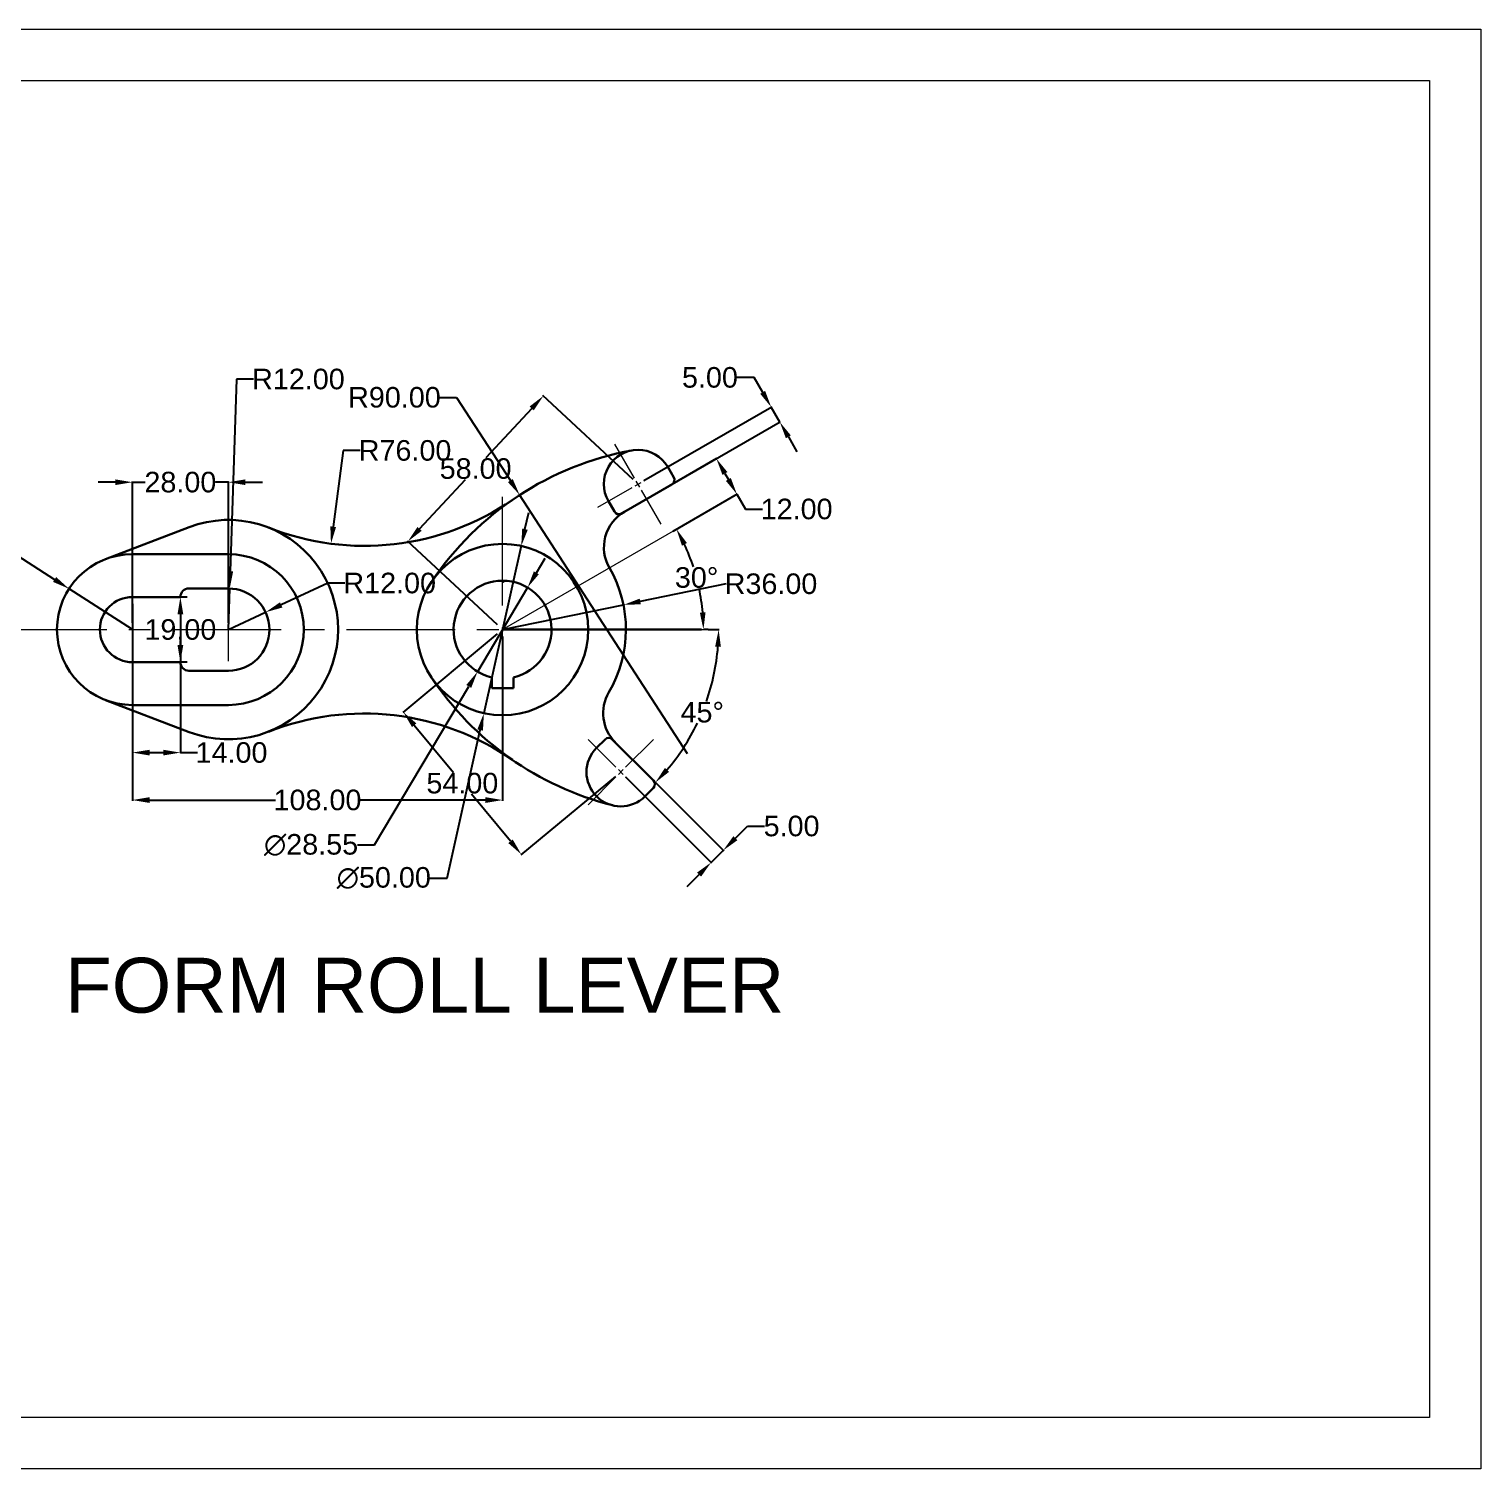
# Model space of a CAD drawing. Header units: millimetres. Extents: x 5975 to 7208, y 1356 to 2227.
# Drawn here: x 6465.3 to 6888.9, y 1356.4 to 1776.4 of the extents above; entities that cross this region are included whole.
import ezdxf

# ---------------------------------------------------------------- set-up
doc = ezdxf.new("R2010")
doc.units = ezdxf.units.MM
doc.linetypes.add('CENTER', pattern=[50.8, 31.75, -6.35, 6.35, -6.35])
doc.linetypes.add('CENTER2', pattern=[28.575, 19.05, -3.175, 3.175, -3.175])
doc.layers.get('0').update_dxf_attribs({"lineweight": 9})
for name, color, linetype, lineweight in [('AM_5', 3, 'Continuous', 25), ('centerline', 80, 'CENTER', 5), ('drawing', 7, 'Continuous', 30)]:
    doc.layers.add(name, color=color, linetype=linetype, lineweight=lineweight)
doc.layers.add('dimension', color=150, linetype='Continuous')
doc.styles.get("Standard").update_dxf_attribs({"font": 'arial.ttf'})
doc.dimstyles.get("Standard").update_dxf_attribs({"dimtxt": 6, "dimasz": 5, "dimexe": 0.18, "dimexo": 2, "dimgap": 0.09, "dimtad": 0, "dimtih": 1, "dimtoh": 1, "dimzin": 0, "dimdsep": 46, "dimtxsty": 'Standard', "dimcen": 0.09, "dimclrt": 2, "dimadec": 0, "dimazin": 0, "dimtfac": 1, "dimtmove": 0, "dimatfit": 3, "dimfxl": 1, "dimtolj": 1, "dimtzin": 0, "dimarcsym": 0})
doc.dimstyles.new('Standard$2', dxfattribs={"dimtxt": 6, "dimasz": 5, "dimexe": 0.18, "dimexo": 2, "dimgap": 0.09, "dimtad": 0, "dimtih": 1, "dimtoh": 1, "dimzin": 0, "dimdsep": 46, "dimtxsty": 'Standard', "dimcen": 0.09, "dimclrt": 2, "dimadec": 0, "dimazin": 0, "dimtfac": 1, "dimtmove": 0, "dimatfit": 3, "dimfxl": 1, "dimtolj": 1, "dimtzin": 0, "dimarcsym": 0})

# ---------------------------------------------------------------- blocks, each defined once
blk = doc.blocks.new('*U21')
at = {"layer": 'centerline', "color": 0, "linetype": 'CENTER2', "transparency": 16777216}
for p, q in [((0, 2), (0, 13.5)), ((-13.5, 0), (-2, 0)), ((2, 0), (13.5, 0)), ((0, -13.5), (0, -2))]:
    blk.add_line(p, q, dxfattribs=at)
at = {"layer": 'centerline', "color": 0, "linetype": 'Continuous', "transparency": 16777216}
for p, q in [((-1, 0), (1, 0)), ((0, -1), (0, 1))]:
    blk.add_line(p, q, dxfattribs=at)
blk = doc.blocks.new('*D22')
at = {"layer": 'Defpoints', "color": 0, "transparency": 16777216}
for p in [(6615.36, 1669.37), (6642.99, 1643.65), (6603.46, 1601.2)]:
    blk.add_point(p, dxfattribs=at)
at = {"layer": 'dimension', "color": 0, "lineweight": -2, "transparency": 16777216}
for p, q in [((6641.52, 1645.01), (6615.23, 1669.49)), ((6611.96, 1665.71), (6598.54, 1651.3)), ((6579.25, 1630.58), (6592.67, 1644.99)), ((6602, 1602.56), (6575.71, 1627.04))]:
    blk.add_line(p, q, dxfattribs=at)
at = {"layer": 'dimension', "color": 0, "transparency": 16777216}
for points in [[(6611.35, 1666.28), (6612.57, 1665.14), (6615.36, 1669.37)], [(6578.64, 1631.15), (6579.86, 1630.01), (6575.84, 1626.92)]]:
    blk.add_solid(points, dxfattribs=at)
at = {"layer": 'dimension', "color": 2, "transparency": 16777216, "insert": (6595.6, 1648.14), "char_height": 6, "attachment_point": 5}
blk.add_mtext('\\A1;58.00', dxfattribs=at)
blk = doc.blocks.new('*U23')
at = {"layer": 'centerline', "color": 0, "linetype": 'CENTER2', "transparency": 16777216}
for p, q in [((0, 2), (0, 13.5)), ((-13.5, 0), (-2, 0)), ((2, 0), (13.5, 0)), ((0, -13.5), (0, -2))]:
    blk.add_line(p, q, dxfattribs=at)
at = {"layer": 'centerline', "color": 0, "linetype": 'Continuous', "transparency": 16777216}
for p, q in [((-1, 0), (1, 0)), ((0, -1), (0, 1))]:
    blk.add_line(p, q, dxfattribs=at)
blk = doc.blocks.new('*D24')
at = {"layer": 'Defpoints', "color": 0, "transparency": 16777216}
for p in [(6495.46, 1601.2), (6603.46, 1601.2), (6603.46, 1551.48)]:
    blk.add_point(p, dxfattribs=at)
at = {"layer": 'dimension', "color": 0, "lineweight": -2, "transparency": 16777216}
for p, q in [((6495.46, 1599.2), (6495.46, 1551.3)), ((6603.46, 1599.2), (6603.46, 1551.3)), ((6500.46, 1551.48), (6537.21, 1551.48)), ((6598.46, 1551.48), (6561.72, 1551.48))]:
    blk.add_line(p, q, dxfattribs=at)
at = {"layer": 'dimension', "color": 0, "transparency": 16777216}
for points in [[(6500.46, 1552.32), (6500.46, 1550.65), (6495.46, 1551.48)], [(6598.46, 1552.32), (6598.46, 1550.65), (6603.46, 1551.48)]]:
    blk.add_solid(points, dxfattribs=at)
at = {"layer": 'dimension', "color": 2, "transparency": 16777216, "insert": (6549.46, 1551.48), "char_height": 6, "attachment_point": 5}
blk.add_mtext('\\A1;108.00', dxfattribs=at)
blk = doc.blocks.new('*D25')
at = {"layer": 'Defpoints', "color": 0, "transparency": 16777216}
for p in [(6523.46, 1644.19), (6495.46, 1601.2), (6523.46, 1601.2)]:
    blk.add_point(p, dxfattribs=at)
at = {"layer": 'dimension', "color": 0, "lineweight": -2, "transparency": 16777216}
for p, q in [((6490.46, 1644.19), (6485.46, 1644.19)), ((6495.46, 1603.2), (6495.46, 1644.37)), ((6495.46, 1644.19), (6499.21, 1644.19)), ((6523.46, 1644.19), (6519.72, 1644.19)), ((6523.46, 1603.2), (6523.46, 1644.37)), ((6528.46, 1644.19), (6533.46, 1644.19))]:
    blk.add_line(p, q, dxfattribs=at)
at = {"layer": 'dimension', "color": 0, "transparency": 16777216}
for points in [[(6490.46, 1645.02), (6490.46, 1643.36), (6495.46, 1644.19)], [(6528.46, 1645.02), (6528.46, 1643.36), (6523.46, 1644.19)]]:
    blk.add_solid(points, dxfattribs=at)
at = {"layer": 'dimension', "color": 2, "transparency": 16777216, "insert": (6509.46, 1644.19), "char_height": 6, "attachment_point": 5}
blk.add_mtext('\\A1;28.00', dxfattribs=at)
blk = doc.blocks.new('*D26')
at = {"layer": 'Defpoints', "color": 0, "transparency": 16777216}
for p in [(6509.46, 1610.7), (6509.46, 1610.7), (6509.46, 1591.7)]:
    blk.add_point(p, dxfattribs=at)
at = {"layer": 'dimension', "color": 0, "lineweight": -2, "transparency": 16777216}
for p, q in [((6511.46, 1610.7), (6509.64, 1610.7)), ((6509.46, 1605.7), (6509.46, 1604.35)), ((6509.46, 1596.7), (6509.46, 1598.05)), ((6511.46, 1591.7), (6509.64, 1591.7))]:
    blk.add_line(p, q, dxfattribs=at)
at = {"layer": 'dimension', "color": 0, "transparency": 16777216}
for points in [[(6508.63, 1605.7), (6510.3, 1605.7), (6509.46, 1610.7)], [(6508.63, 1596.7), (6510.3, 1596.7), (6509.46, 1591.7)]]:
    blk.add_solid(points, dxfattribs=at)
at = {"layer": 'dimension', "color": 2, "transparency": 16777216, "insert": (6509.46, 1601.2), "char_height": 6, "attachment_point": 5}
blk.add_mtext('\\A1;19.00', dxfattribs=at)
blk = doc.blocks.new('*D27')
at = {"layer": 'Defpoints', "color": 0, "transparency": 16777216}
for p in [(6495.46, 1610.7), (6509.46, 1610.7), (6509.46, 1565.32)]:
    blk.add_point(p, dxfattribs=at)
at = {"layer": 'dimension', "color": 0, "lineweight": -2, "transparency": 16777216}
for p, q in [((6495.46, 1608.7), (6495.46, 1565.14)), ((6509.46, 1608.7), (6509.46, 1565.14)), ((6500.46, 1565.32), (6504.46, 1565.32)), ((6509.46, 1565.32), (6514.46, 1565.32))]:
    blk.add_line(p, q, dxfattribs=at)
at = {"layer": 'dimension', "color": 0, "transparency": 16777216}
for points in [[(6500.46, 1566.15), (6500.46, 1564.49), (6495.46, 1565.32)], [(6504.46, 1566.15), (6504.46, 1564.49), (6509.46, 1565.32)]]:
    blk.add_solid(points, dxfattribs=at)
at = {"layer": 'dimension', "color": 2, "transparency": 16777216, "insert": (6524.38, 1565.32), "char_height": 6, "attachment_point": 5}
blk.add_mtext('\\A1;14.00', dxfattribs=at)
blk = doc.blocks.new('*D28')
at = {"layer": 'Defpoints', "color": 0, "transparency": 16777216}
for p in [(6603.46, 1601.2), (6637.95, 1559.64), (6608.97, 1535.6)]:
    blk.add_point(p, dxfattribs=at)
at = {"layer": 'dimension', "color": 0, "lineweight": -2, "transparency": 16777216}
for p, q in [((6601.92, 1599.92), (6574.35, 1577.04)), ((6577.68, 1573.31), (6589.12, 1559.53)), ((6636.41, 1558.37), (6608.84, 1535.49)), ((6605.78, 1539.45), (6594.35, 1553.22))]:
    blk.add_line(p, q, dxfattribs=at)
at = {"layer": 'dimension', "color": 0, "transparency": 16777216}
for points in [[(6578.32, 1573.84), (6577.04, 1572.78), (6574.49, 1577.16)], [(6606.42, 1539.98), (6605.14, 1538.92), (6608.97, 1535.6)]]:
    blk.add_solid(points, dxfattribs=at)
at = {"layer": 'dimension', "color": 2, "transparency": 16777216, "insert": (6591.73, 1556.38), "char_height": 6, "attachment_point": 5}
blk.add_mtext('\\A1;54.00', dxfattribs=at)
blk = doc.blocks.new('*D29')
at = {"layer": 'Defpoints', "color": 0, "transparency": 16777216}
for p in [(6681.85, 1666.08), (6642.99, 1643.65), (6645.49, 1639.32)]:
    blk.add_point(p, dxfattribs=at)
at = {"layer": 'dimension', "color": 0, "lineweight": -2, "transparency": 16777216}
for p, q in [((6676.85, 1674.74), (6671.85, 1674.74)), ((6679.35, 1670.41), (6676.85, 1674.74)), ((6644.72, 1644.65), (6682, 1666.17)), ((6684.35, 1661.75), (6681.85, 1666.08)), ((6647.22, 1640.32), (6684.5, 1661.84)), ((6686.85, 1657.42), (6689.35, 1653.09))]:
    blk.add_line(p, q, dxfattribs=at)
at = {"layer": 'dimension', "color": 0, "transparency": 16777216}
for points in [[(6680.07, 1670.83), (6678.62, 1670), (6681.85, 1666.08)], [(6687.57, 1657.84), (6686.12, 1657.01), (6684.35, 1661.75)]]:
    blk.add_solid(points, dxfattribs=at)
at = {"layer": 'dimension', "color": 2, "transparency": 16777216, "insert": (6663.97, 1674.74), "char_height": 6, "attachment_point": 5}
blk.add_mtext('\\A1;5.00', dxfattribs=at)
blk = doc.blocks.new('*D30')
at = {"layer": 'Defpoints', "color": 0, "transparency": 16777216}
for p in [(6641.48, 1563.18), (6637.95, 1559.64), (6667.85, 1536.81)]:
    blk.add_point(p, dxfattribs=at)
at = {"layer": 'dimension', "color": 0, "lineweight": -2, "transparency": 16777216}
for p, q in [((6642.9, 1561.76), (6667.98, 1536.68)), ((6639.36, 1558.23), (6664.44, 1533.15)), ((6671.39, 1540.35), (6674.92, 1543.88)), ((6674.92, 1543.88), (6679.92, 1543.88)), ((6664.31, 1533.28), (6667.85, 1536.81)), ((6660.78, 1529.74), (6657.24, 1526.21))]:
    blk.add_line(p, q, dxfattribs=at)
at = {"layer": 'dimension', "color": 0, "transparency": 16777216}
for points in [[(6670.8, 1540.94), (6671.97, 1539.76), (6667.85, 1536.81)], [(6660.19, 1530.33), (6661.37, 1529.15), (6664.31, 1533.28)]]:
    blk.add_solid(points, dxfattribs=at)
at = {"layer": 'dimension', "color": 2, "transparency": 16777216, "insert": (6687.79, 1543.88), "char_height": 6, "attachment_point": 5}
blk.add_mtext('\\A1;5.00', dxfattribs=at)
blk = doc.blocks.new('*D31')
at = {"layer": 'AM_5', "color": 0, "lineweight": -2, "transparency": 16777216}
for p, q in [((6663.46, 1601.2), (6666.69, 1601.2)), ((6648.91, 1555.75), (6648.17, 1556.49))]:
    blk.add_line(p, q, dxfattribs=at)
for start, end in [(340.5573, 355.4552), (319.5448, 334.3735)]:
    blk.add_arc((6603.46, 1601.2), 63.05, start, end, dxfattribs=at)
at = {"layer": 'AM_5', "color": 0, "transparency": 16777216}
for points in [[(6665.48, 1596.24), (6667.15, 1596.17), (6666.51, 1601.2)], [(6652.05, 1559.72), (6650.83, 1560.85), (6648.05, 1556.61)]]:
    blk.add_solid(points, dxfattribs=at)
at = {"layer": 'Defpoints', "color": 0, "transparency": 16777216}
for p in [(6603.46, 1601.2), (6661.46, 1601.2), (6635.47, 1569.19), (6658.07, 1569.67), (6647.49, 1557.17)]:
    blk.add_point(p, dxfattribs=at)
at = {"layer": 'AM_5', "color": 2, "transparency": 16777216, "insert": (6661.72, 1577.07), "char_height": 6, "attachment_point": 5}
blk.add_mtext('\\A1;45°', dxfattribs=at)
blk = doc.blocks.new('*D32')
at = {"layer": 'Defpoints', "color": 0, "transparency": 16777216}
for p in [(6638.73, 1608.41), (6603.46, 1601.2)]:
    blk.add_point(p, dxfattribs=at)
at = {"layer": 'dimension', "color": 0, "lineweight": -2, "transparency": 16777216}
for p, q in [((6668.71, 1614.54), (6643.63, 1609.41)), ((6603.46, 1601.2), (6638.73, 1608.41))]:
    blk.add_line(p, q, dxfattribs=at)
at = {"layer": 'dimension', "color": 0, "transparency": 16777216}
blk.add_solid([(6643.47, 1610.23), (6643.8, 1608.59), (6638.73, 1608.41)], dxfattribs=at)
at = {"layer": 'dimension', "color": 2, "transparency": 16777216, "insert": (6681.78, 1614.54), "char_height": 6, "attachment_point": 5}
blk.add_mtext('\\A1;R36.00', dxfattribs=at)
blk = doc.blocks.new('*D33')
at = {"layer": 'Defpoints', "color": 0, "transparency": 16777216}
for p in [(6608.45, 1640.47), (6657.42, 1564.96)]:
    blk.add_point(p, dxfattribs=at)
at = {"layer": 'dimension', "color": 0, "lineweight": -2, "transparency": 16777216}
for p, q in [((6584.99, 1668.93), (6589.99, 1668.93)), ((6589.99, 1668.93), (6605.73, 1644.66)), ((6657.42, 1564.96), (6608.45, 1640.47))]:
    blk.add_line(p, q, dxfattribs=at)
at = {"layer": 'dimension', "color": 0, "transparency": 16777216}
blk.add_solid([(6606.43, 1645.12), (6605.03, 1644.21), (6608.45, 1640.47)], dxfattribs=at)
at = {"layer": 'dimension', "color": 2, "transparency": 16777216, "insert": (6571.91, 1668.93), "char_height": 6, "attachment_point": 5}
blk.add_mtext('\\A1;R90.00', dxfattribs=at)
blk = doc.blocks.new('*D34')
at = {"layer": 'Defpoints', "color": 0, "transparency": 16777216}
for p in [(6610.76, 1613.47), (6596.16, 1588.93)]:
    blk.add_point(p, dxfattribs=at)
at = {"layer": 'dimension', "color": 0, "lineweight": -2, "transparency": 16777216}
for p, q in [((6613.32, 1617.76), (6615.87, 1622.06)), ((6610.76, 1613.47), (6596.16, 1588.93)), ((6566.09, 1538.38), (6593.61, 1584.63)), ((6561.09, 1538.38), (6566.09, 1538.38))]:
    blk.add_line(p, q, dxfattribs=at)
at = {"layer": 'dimension', "color": 0, "transparency": 16777216}
for points in [[(6612.6, 1618.19), (6614.03, 1617.34), (6610.76, 1613.47)], [(6592.89, 1585.06), (6594.32, 1584.21), (6596.16, 1588.93)]]:
    blk.add_solid(points, dxfattribs=at)
at = {"layer": 'dimension', "color": 2, "transparency": 16777216, "insert": (6547.59, 1538.38), "char_height": 6, "attachment_point": 5}
blk.add_mtext('\\A1;∅28.55', dxfattribs=at)
blk = doc.blocks.new('*D36')
at = {"layer": 'Defpoints', "color": 0, "transparency": 16777216}
for p in [(6563.2, 1701.62), (6553.4, 1626.26)]:
    blk.add_point(p, dxfattribs=at)
at = {"layer": 'dimension', "color": 0, "lineweight": -2, "transparency": 16777216}
for p, q in [((6556.93, 1653.43), (6554.04, 1631.22)), ((6561.93, 1653.43), (6556.93, 1653.43))]:
    blk.add_line(p, q, dxfattribs=at)
at = {"layer": 'dimension', "color": 0, "transparency": 16777216}
blk.add_solid([(6553.22, 1631.32), (6554.87, 1631.11), (6553.4, 1626.26)], dxfattribs=at)
at = {"layer": 'dimension', "color": 2, "transparency": 16777216, "insert": (6575.01, 1653.43), "char_height": 6, "attachment_point": 5}
blk.add_mtext('\\A1;R76.00', dxfattribs=at)
blk = doc.blocks.new('*D37')
at = {"layer": 'Defpoints', "color": 0, "transparency": 16777216}
for p in [(6476.97, 1613.11), (6495.46, 1601.2)]:
    blk.add_point(p, dxfattribs=at)
at = {"layer": 'dimension', "color": 0, "lineweight": -2, "transparency": 16777216}
for p, q in [((6445.54, 1630.14), (6450.54, 1630.14)), ((6450.54, 1630.14), (6472.77, 1615.82)), ((6495.46, 1601.2), (6476.97, 1613.11))]:
    blk.add_line(p, q, dxfattribs=at)
at = {"layer": 'dimension', "color": 0, "transparency": 16777216}
blk.add_solid([(6473.22, 1616.52), (6472.31, 1615.12), (6476.97, 1613.11)], dxfattribs=at)
at = {"layer": 'dimension', "color": 2, "transparency": 16777216, "insert": (6432.47, 1630.14), "char_height": 6, "attachment_point": 5}
blk.add_mtext('\\A1;R22.00', dxfattribs=at)
blk = doc.blocks.new('*D38')
at = {"layer": 'Defpoints', "color": 0, "transparency": 16777216}
for p in [(6523.85, 1613.19), (6523.46, 1601.2)]:
    blk.add_point(p, dxfattribs=at)
at = {"layer": 'dimension', "color": 0, "lineweight": -2, "transparency": 16777216}
for p, q in [((6525.83, 1674.26), (6524.01, 1618.19)), ((6530.83, 1674.26), (6525.83, 1674.26)), ((6523.46, 1601.2), (6523.85, 1613.19))]:
    blk.add_line(p, q, dxfattribs=at)
at = {"layer": 'dimension', "color": 0, "transparency": 16777216}
blk.add_solid([(6523.18, 1618.22), (6524.85, 1618.16), (6523.85, 1613.19)], dxfattribs=at)
at = {"layer": 'dimension', "color": 2, "transparency": 16777216, "insert": (6543.9, 1674.26), "char_height": 6, "attachment_point": 5}
blk.add_mtext('\\A1;R12.00', dxfattribs=at)
blk = doc.blocks.new('*D39')
at = {"layer": 'Defpoints', "color": 0, "transparency": 16777216}
for p in [(6608.91, 1625.6), (6598.01, 1576.8)]:
    blk.add_point(p, dxfattribs=at)
at = {"layer": 'dimension', "color": 0, "lineweight": -2, "transparency": 16777216}
for p, q in [((6610, 1630.48), (6611.09, 1635.36)), ((6608.91, 1625.6), (6598.01, 1576.8)), ((6587.28, 1528.74), (6596.93, 1571.92)), ((6582.28, 1528.74), (6587.28, 1528.74))]:
    blk.add_line(p, q, dxfattribs=at)
at = {"layer": 'dimension', "color": 0, "transparency": 16777216}
for points in [[(6609.19, 1630.66), (6610.81, 1630.3), (6608.91, 1625.6)], [(6596.11, 1572.1), (6597.74, 1571.74), (6598.01, 1576.8)]]:
    blk.add_solid(points, dxfattribs=at)
at = {"layer": 'dimension', "color": 2, "transparency": 16777216, "insert": (6568.81, 1528.74), "char_height": 6, "attachment_point": 5}
blk.add_mtext('\\A1;∅50.00', dxfattribs=at)
blk = doc.blocks.new('*D40')
at = {"layer": 'Defpoints', "color": 0, "transparency": 16777216}
for p in [(6534.33, 1606.28), (6523.46, 1601.2)]:
    blk.add_point(p, dxfattribs=at)
at = {"layer": 'dimension', "color": 0, "lineweight": -2, "transparency": 16777216}
for p, q in [((6552.45, 1614.75), (6538.86, 1608.4)), ((6557.45, 1614.75), (6552.45, 1614.75)), ((6523.46, 1601.2), (6534.33, 1606.28))]:
    blk.add_line(p, q, dxfattribs=at)
at = {"layer": 'dimension', "color": 0, "transparency": 16777216}
blk.add_solid([(6538.51, 1609.15), (6539.22, 1607.64), (6534.33, 1606.28)], dxfattribs=at)
at = {"layer": 'dimension', "color": 2, "transparency": 16777216, "insert": (6570.53, 1614.75), "char_height": 6, "attachment_point": 5}
blk.add_mtext('\\A1;R12.00', dxfattribs=at)
blk = doc.blocks.new('*D41')
at = {"color": 0, "lineweight": -2, "transparency": 16777216}
for p, q in [((6647.22, 1640.32), (6666, 1651.16)), ((6668.34, 1646.74), (6669.34, 1645.01)), ((6653.22, 1629.92), (6672, 1640.77)), ((6671.84, 1640.68), (6674.34, 1636.35)), ((6674.34, 1636.35), (6679.34, 1636.35))]:
    blk.add_line(p, q, dxfattribs=at)
at = {"color": 0, "transparency": 16777216}
for points in [[(6669.06, 1647.16), (6667.62, 1646.32), (6665.84, 1651.07)], [(6670.06, 1645.42), (6668.62, 1644.59), (6671.84, 1640.68)]]:
    blk.add_solid(points, dxfattribs=at)
at = {"layer": 'Defpoints', "color": 0, "transparency": 16777216}
for p in [(6671.84, 1640.68), (6645.49, 1639.32), (6651.49, 1628.92)]:
    blk.add_point(p, dxfattribs=at)
at = {"color": 2, "transparency": 16777216, "insert": (6689.26, 1636.35), "char_height": 6, "attachment_point": 5}
blk.add_mtext('\\A1;12.00', dxfattribs=at)
blk = doc.blocks.new('*D42')
at = {"layer": 'AM_5', "color": 0, "lineweight": -2, "transparency": 16777216}
blk.add_line((6663.46, 1601.2), (6662.25, 1601.2), dxfattribs=at)
for start, end in [(18.2199, 25.1099), (4.8901, 11.8279)]:
    blk.add_arc((6603.46, 1601.2), 58.6, start, end, dxfattribs=at)
at = {"layer": 'AM_5', "color": 0, "transparency": 16777216}
for points in [[(6655.79, 1625.68), (6657.27, 1626.45), (6654.21, 1630.5)], [(6662.68, 1606.23), (6661.02, 1606.16), (6662.07, 1601.2)]]:
    blk.add_solid(points, dxfattribs=at)
at = {"layer": 'Defpoints', "color": 0, "transparency": 16777216}
for p in [(6664.09, 1636.2), (6661.17, 1611.37), (6603.46, 1601.2), (6603.46, 1601.2), (6661.46, 1601.2)]:
    blk.add_point(p, dxfattribs=at)
at = {"layer": 'AM_5', "color": 2, "transparency": 16777216, "insert": (6660.07, 1616.37), "char_height": 6, "attachment_point": 5}
blk.add_mtext('\\A1;30°', dxfattribs=at)

msp = doc.modelspace()

# ---------------------------------------------------------------- linework, layer by layer
msp.add_line((6603.463, 1601.198), (6664.085, 1636.198))
for points in [[(6294.918, 1776.376), (6888.918, 1776.376), (6888.918, 1356.376), (6294.918, 1356.376)], [(6309.918, 1761.376), (6873.918, 1761.376), (6873.918, 1371.376), (6309.918, 1371.376)]]:
    msp.add_lwpolyline(points, close=True)
at = {"layer": 'centerline'}
for p, q in [((6603.463, 1557.401), (6603.463, 1644.996)), ((6495.463, 1582.379), (6495.463, 1620.018)), ((6523.463, 1591.981), (6523.463, 1610.416)), ((6456.294, 1601.198), (6666.449, 1601.198))]:
    msp.add_line(p, q, dxfattribs=at)
at = {"layer": 'drawing'}
for p, q in [((6651.647, 1648.647), (6653.397, 1645.616)), ((6638.126, 1635.067), (6652.848, 1643.567)), ((6634.327, 1638.647), (6636.077, 1635.616)), ((6487.606, 1621.748), (6512.035, 1631.088)), ((6495.463, 1623.198), (6523.463, 1623.198)), ((6603.463, 1615.055), (6604.159, 1615.457)), ((6495.463, 1610.698), (6509.463, 1610.698)), ((6509.463, 1610.698), (6509.463, 1610.698)), ((6511.963, 1613.198), (6523.463, 1613.198)), ((6603.463, 1601.198), (6661.463, 1601.198)), ((6495.463, 1591.698), (6509.463, 1591.698)), ((6509.463, 1591.698), (6509.463, 1591.698)), ((6511.963, 1589.198), (6523.463, 1589.198)), ((6600.313, 1584.125), (6600.313, 1587.275)), ((6606.613, 1584.125), (6606.613, 1587.275)), ((6487.606, 1580.649), (6512.035, 1571.309)), ((6606.613, 1584.125), (6600.313, 1584.125)), ((6495.463, 1579.198), (6523.463, 1579.198)), ((6630.877, 1566.714), (6633.351, 1569.189)), ((6635.473, 1569.189), (6647.494, 1557.168)), ((6645.019, 1552.572), (6647.494, 1555.047))]:
    msp.add_line(p, q, dxfattribs=at)
msp.add_circle((6603.463, 1601.198), 25, dxfattribs=at)
for centre, radius, start, end in [((6657.425, 1564.961), 90, 100.39743, 146.11682), ((6642.987, 1643.647), 10, 30, 210), ((6652.098, 1644.866), 1.5, 300, 30), ((6563.196, 1701.624), 76, 248.41432, 304.58617), ((6645.033, 1625.198), 12, 120, 210), ((6637.376, 1636.366), 1.5, 210, 300), ((6523.463, 1601.198), 32, 249.07517, 110.92483), ((6495.463, 1601.198), 22, 90, 270), ((6523.463, 1601.198), 22, 270, 90), ((6603.463, 1601.198), 36, 329.47751, 30), ((6603.463, 1601.198), 14.275, 282.74812, 257.25188), ((6495.463, 1601.198), 9.5, 90, 270), ((6511.963, 1610.698), 2.5, 90, 180), ((6523.463, 1601.198), 12, 270, 90), ((6511.963, 1591.698), 2.5, 180, 270), ((6657.586, 1637.195), 90, 213.62805, 255.79004), ((6644.812, 1576.82), 12, 149.47751, 225), ((6563.077, 1500.726), 76, 55.29632, 111.51766), ((6634.412, 1568.128), 1.5, 45, 135), ((6637.948, 1559.643), 10, 135, 315), ((6646.433, 1556.108), 1.5, 315, 45)]:
    msp.add_arc(centre, radius, start, end, dxfattribs=at)

# ---------------------------------------------------------------- block references
at = {"layer": 'centerline', "linetype": 'CENTER2'}
for name, p, rotation in [('*U23', (6642.987, 1643.647), 29.99999999999999), ('*U21', (6637.948, 1559.643), 315)]:
    msp.add_blockref(name, p, dxfattribs=dict(at, rotation=rotation))

# ---------------------------------------------------------------- texts
at = {"lineweight": 5}
msp.add_text('FORM ROLL LEVER', height=16, dxfattribs=at).set_placement((6475.778, 1489.478))

# ---------------------------------------------------------------- dimensions: what is measured, and where the dimension line sits
dim = msp.add_aligned_dim(p1=(6645.487, 1639.317), p2=(6651.487, 1628.925), distance=23.504, dimstyle='Standard')
dim.commit()
dim.dimension.update_dxf_attribs({"geometry": '*D41', "text_midpoint": (6689.262, 1636.346)})
at = {"layer": 'AM_5'}
for base, line2, picture, middle in [((6661.175, 1611.375), ((6603.463, 1601.198), (6664.085, 1636.198)), '*D42', (6660.068, 1616.366)), ((6658.067, 1569.673), ((6635.473, 1569.189), (6647.494, 1557.168)), '*D31', (6661.715, 1577.07))]:
    dim = msp.add_angular_dim_2l(base=base, line1=((6603.463, 1601.198), (6661.463, 1601.198)), line2=line2, dimstyle='Standard$2', override={"dimpost": ''}, dxfattribs=at)
    dim.commit()
    dim.dimension.update_dxf_attribs({"geometry": picture, "text_midpoint": middle})
at = {"layer": 'dimension'}
for center, mpoint, picture, middle in [((6563.196, 1701.624), (6553.398, 1626.258), '*D36', (6575.005, 1653.435)), ((6523.463, 1601.198), (6523.851, 1613.192), '*D38', (6543.901, 1674.261)), ((6657.425, 1564.961), (6608.45, 1640.469), '*D33', (6571.913, 1668.934)), ((6495.463, 1601.198), (6476.969, 1613.113), '*D37', (6432.467, 1630.138)), ((6523.463, 1601.198), (6534.335, 1606.28), '*D40', (6570.527, 1614.749)), ((6603.463, 1601.198), (6638.734, 1608.409), '*D32', (6668.705, 1614.536))]:
    dim = msp.add_radius_dim(center=center, mpoint=mpoint, dimstyle='Standard', dxfattribs=at)
    dim.commit()
    dim.dimension.update_dxf_attribs({"geometry": picture, "text_midpoint": middle, "dimtype": 164})
for p1, p2, distance, picture, middle in [((6645.487, 1639.317), (6642.987, 1643.647), -44.871, '*D29', (6663.974, 1674.743)), ((6603.463, 1601.198), (6642.987, 1643.647), 37.743, '*D22', (6595.602, 1648.143)), ((6603.463, 1601.198), (6637.948, 1559.643), -37.649, '*D28', (6591.733, 1556.378)), ((6637.948, 1559.643), (6641.483, 1563.179), -37.288, '*D30', (6687.794, 1543.883))]:
    dim = msp.add_aligned_dim(p1=p1, p2=p2, distance=distance, dimstyle='Standard', dxfattribs=at)
    dim.commit()
    dim.dimension.update_dxf_attribs({"geometry": picture, "text_midpoint": middle})
for base, p2, picture, middle in [((6523.463, 1644.189), (6523.463, 1601.198), '*D25', (6509.463, 1644.189)), ((6603.463, 1551.483), (6603.463, 1601.198), '*D24', (6549.463, 1551.483))]:
    dim = msp.add_linear_dim(base=base, p1=(6495.463, 1601.198), p2=p2, dimstyle='Standard', dxfattribs=at)
    dim.commit()
    dim.dimension.update_dxf_attribs({"geometry": picture, "text_midpoint": middle})
for p1, p2, picture, middle in [((6608.912, 1625.598), (6598.015, 1576.799), '*D39', (6568.815, 1528.736)), ((6610.762, 1613.467), (6596.165, 1588.93), '*D34', (6547.591, 1538.38))]:
    dim = msp.add_diameter_dim_2p(p1=p1, p2=p2, dimstyle='Standard', dxfattribs=at)
    dim.commit()
    dim.dimension.update_dxf_attribs({"geometry": picture, "text_midpoint": middle, "dimtype": 163})
dim = msp.add_linear_dim(base=(6509.463, 1565.32), p1=(6495.463, 1610.698), p2=(6509.463, 1610.698), dimstyle='Standard', dxfattribs=at)
dim.commit()
dim.dimension.update_dxf_attribs({"geometry": '*D27', "text_midpoint": (6524.384, 1565.32), "dimtype": 160})
dim = msp.add_linear_dim(base=(6509.463, 1610.698), p1=(6509.463, 1591.698), p2=(6509.463, 1610.698), angle=90, dimstyle='Standard', dxfattribs=at)
dim.commit()
dim.dimension.update_dxf_attribs({"geometry": '*D26', "text_midpoint": (6509.463, 1601.198)})

doc.saveas('drawing.dxf')
